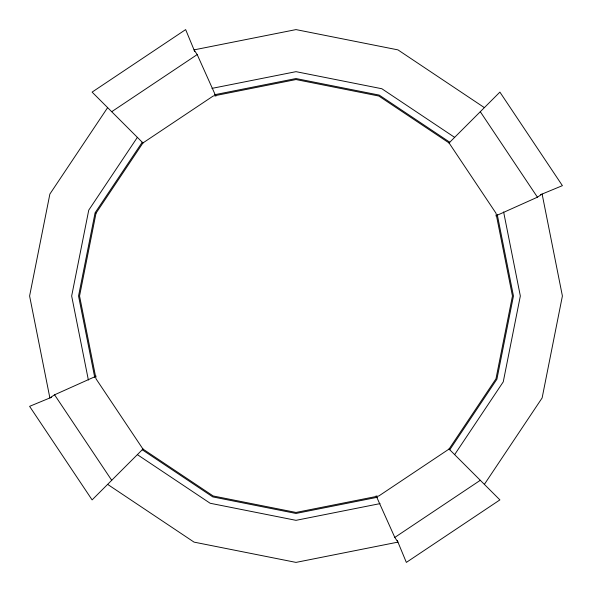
<?xml version="1.0" encoding="UTF-8"?>
<svg xmlns="http://www.w3.org/2000/svg" width="592" height="592" viewBox="0 0 592 592"><rect width="100%" height="100%" fill="white"/><g stroke="black" fill="none" stroke-linecap="round" stroke-linejoin="round"><path stroke-width="0.89" d="M107.626 107.626L49.876 194.05L29.6 296L49.876 397.95L54.575 394.805L96.23 376.12M137.366 137.366L88.741 210.153L71.662 296L88.378 380.042M142.235 142.235L95.097 212.787L78.544 296L94.735 377.407M449.765 449.765L496.903 379.213L513.456 296L497.265 214.593M454.634 454.634L503.259 381.847L520.338 296L503.622 211.958M484.374 484.374L542.124 397.95L562.4 296L542.124 194.05L537.425 197.195L495.77 215.88M143.072 448.928L92.108 499.892L29.6 406.349L51.571 397.247M448.928 143.072L499.892 92.108L562.4 185.651L540.429 194.753M111.703 111.703L197.195 54.575L194.05 49.876L296 29.6L397.95 49.876L484.374 107.626M107.626 484.374L194.05 542.124L296 562.4L397.95 542.124L394.805 537.425L480.297 480.297M211.958 88.378L296 71.662L381.847 88.741L454.634 137.366M214.593 94.735L296 78.544L379.213 95.097L449.765 142.235M377.407 497.265L296 513.456L212.787 496.903L142.235 449.765M380.042 503.622L296 520.338L210.153 503.259L137.366 454.634M143.072 143.072L92.108 92.108L185.651 29.6L194.753 51.571M448.928 448.928L499.892 499.892L406.349 562.4L397.247 540.429M480.297 111.703L537.425 197.195M54.575 394.805L111.703 480.297M197.195 54.575L215.88 96.23M376.12 495.77L394.805 537.425M96.03 213.172L79.55 296L96.03 378.828L142.946 449.054L213.172 495.97L296 512.45L378.828 495.97L449.054 449.054L495.97 378.828L512.45 296L495.97 213.172L449.054 142.946L378.828 96.03L296 79.55L213.172 96.03L142.946 142.946L96.03 213.172"/></g></svg>
